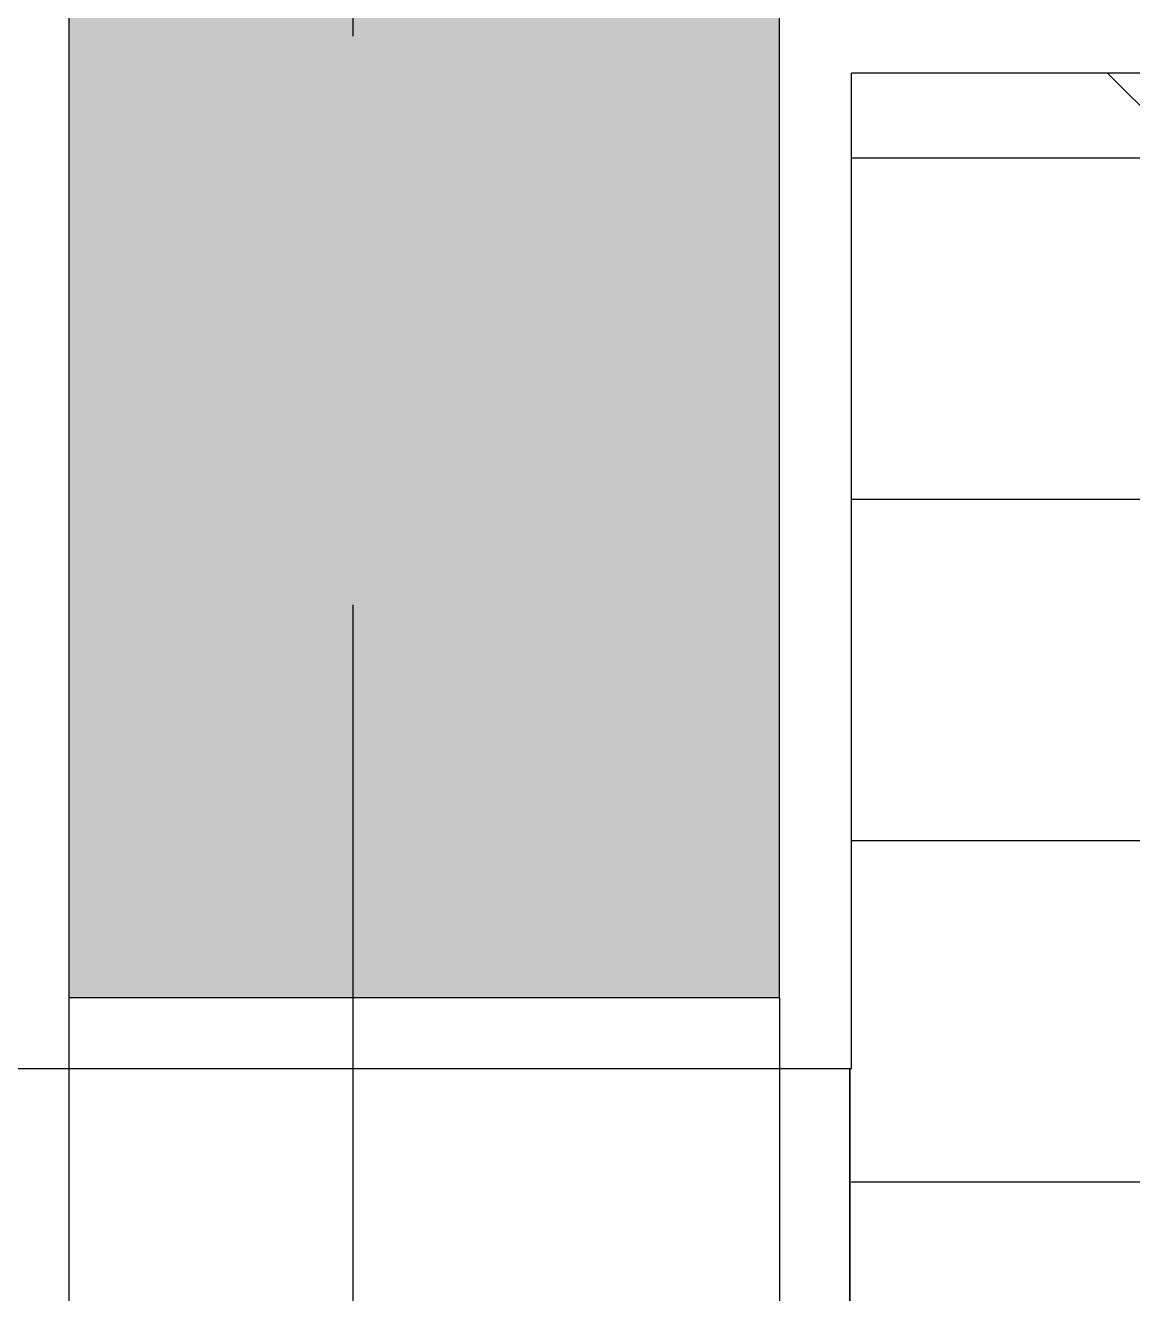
# Model space of a CAD drawing. Header units: millimetres. Extents: x -187744 to 2148, y -49419 to 6550.
# Drawn here: x -11580.6 to -11191.2, y -9115.6 to -8669.7 of the extents above; entities that cross this region are included whole.
import ezdxf
from ezdxf.enums import TextEntityAlignment as Align

# ---------------------------------------------------------------- set-up
doc = ezdxf.new("R2010")
doc.units = ezdxf.units.MM
doc.header["$LTSCALE"] = 1000
doc.header["$MEASUREMENT"] = 0
doc.linetypes.add('DASHED2', pattern=[0.375, 0.25, -0.125])
doc.linetypes.add('M-CENTER', pattern=[1.8, 1.2, -0.2, 0.2, -0.2])
for name, color, linetype in [('0w-梁1', 4, 'DASHED2'), ('1#f35层以上墙柱-col_建筑$0$1#f35层以上墙柱-col$0$Col_1#_2F$0$0q-柱填充', 251, 'Continuous'), ('AXIS_TEXT', 50, 'Continuous'), ('B1建筑尺寸', 7, 'Continuous'), ('BS-SHORT-CABINET', 40, 'Continuous'), ('DOTE', 138, 'M-CENTER'), ('DS-FINISH', 20, 'Continuous'), ('FC-FLOOR', 138, 'Continuous'), ('RC-FIN', 30, 'Continuous'), ('WALL', 160, 'Continuous')]:
    doc.layers.add(name, color=color, linetype=linetype)
doc.styles.add('COMPLEX', font='COMPLEX')

# ---------------------------------------------------------------- blocks, each defined once
blk = doc.blocks.new('QBLOCK2019073115112111')
at = {"layer": 'DOTE'}
blk.add_line((-5792.06, -4386.86), (-5792.06, 4572.45), dxfattribs=at)
at = {"layer": 'AXIS_TEXT', "style": 'COMPLEX', "width": 1.041667}
for p, p2 in [((-5892.06, 5527.78), (-5692.06, 5527.78)), ((-5892.06, 5527.78), (-5692.06, 5527.78)), ((-5192.06, 5527.78), (-4992.06, 5527.78)), ((-5192.06, 5527.78), (-4992.06, 5527.78)), ((-3492.06, 5527.78), (-3292.06, 5527.78)), ((-3492.06, 5527.78), (-3292.06, 5527.78)), ((-2592.06, 5527.78), (-2392.06, 5527.78)), ((-2592.06, 5527.78), (-2392.06, 5527.78)), ((-192.06, 5527.78), (7.94, 5527.78)), ((-192.06, 5527.78), (7.94, 5527.78)), ((2707.94, 5527.78), (2907.94, 5527.78)), ((2707.94, 5527.78), (2907.94, 5527.78)), ((4507.94, 5527.78), (4707.94, 5527.78)), ((4507.94, 5527.78), (4707.94, 5527.78)), ((5507.94, 5527.78), (5707.94, 5527.78)), ((5507.94, 5527.78), (5707.94, 5527.78)), ((-7660.45, 3713.14), (-7460.45, 3713.14)), ((-7660.45, 3713.14), (-7460.45, 3713.14)), ((7521.14, 3713.14), (7521.64, 3713.14)), ((7521.14, 3713.14), (7521.64, 3713.14)), ((-7660.45, 2463.14), (-7460.45, 2463.14)), ((-7660.45, 2463.14), (-7460.45, 2463.14)), ((7521.14, 2463.14), (7521.64, 2463.14)), ((7521.14, 2463.14), (7521.64, 2463.14)), ((-7660.45, 1413.14), (-7460.45, 1413.14)), ((-7660.45, 1413.14), (-7460.45, 1413.14)), ((7521.14, 1413.14), (7521.64, 1413.14)), ((7521.14, 1413.14), (7521.64, 1413.14)), ((-7660.45, 263.14), (-7460.45, 263.14)), ((-7660.45, 263.14), (-7460.45, 263.14)), ((7521.14, 263.14), (7521.64, 263.14)), ((7521.14, 263.14), (7521.64, 263.14)), ((-7660.45, -736.86), (-7460.45, -736.86)), ((-7660.45, -736.86), (-7460.45, -736.86)), ((7521.14, -736.86), (7521.64, -736.86)), ((7521.14, -736.86), (7521.64, -736.86)), ((-7660.45, -1436.86), (-7460.45, -1436.86)), ((-7660.45, -1436.86), (-7460.45, -1436.86)), ((7521.14, -1436.86), (7521.64, -1436.86)), ((7521.14, -1436.86), (7521.64, -1436.86)), ((-7660.45, -2536.86), (-7460.45, -2536.86)), ((-7660.45, -2536.86), (-7460.45, -2536.86)), ((7521.14, -2536.86), (7521.64, -2536.86)), ((7521.14, -2536.86), (7521.64, -2536.86)), ((-7660.45, -4136.86), (-7460.45, -4136.86)), ((-7660.45, -4136.86), (-7460.45, -4136.86)), ((7521.14, -4136.86), (7521.64, -4136.86)), ((7521.14, -4136.86), (7521.64, -4136.86)), ((-5892.06, -5349.93), (-5891.56, -5349.93)), ((-5892.06, -5349.93), (-5891.56, -5349.93)), ((-5192.06, -5349.93), (-5191.56, -5349.93)), ((-5192.06, -5349.93), (-5191.56, -5349.93)), ((-3492.06, -5351.12), (-3491.56, -5351.12)), ((-3492.06, -5351.12), (-3491.56, -5351.12)), ((-2592.06, -5349.93), (-2591.56, -5349.93)), ((-2592.06, -5349.93), (-2591.56, -5349.93)), ((-192.06, -5349.93), (-191.56, -5349.93)), ((-192.06, -5349.93), (-191.56, -5349.93)), ((2707.94, -5349.93), (2708.44, -5349.93)), ((2707.94, -5349.93), (2708.44, -5349.93)), ((4507.94, -5349.93), (4508.44, -5349.93)), ((4507.94, -5349.93), (4508.44, -5349.93)), ((5507.94, -5349.93), (5508.44, -5349.93)), ((5507.94, -5349.93), (5508.44, -5349.93))]:
    blk.add_attdef('A', text='', height=224, dxfattribs=at).set_placement(p, p2, align=Align.FIT)
blk = doc.blocks.new('B1柱子')
at = {"layer": '1#f35层以上墙柱-col_建筑$0$1#f35层以上墙柱-col$0$Col_1#_2F$0$0q-柱填充'}
h = blk.add_hatch(color=256, dxfattribs=at)
h.dxf.hatch_style = 1
h.paths.add_polyline_path([(613491.35, 98134.33), (613491.35, 97534.33), (613741.35, 97534.33), (613741.35, 97884.33), (616791.35, 97884.33), (616791.35, 96234.36), (616991.35, 96234.36), (616991.35, 98584.33), (616991.35, 99384.33), (616741.35, 99384.33), (616741.35, 98134.33)])
at = {"layer": 'WALL'}
blk.add_lwpolyline([(613491.35, 98134.33), (613491.35, 97534.33), (613741.35, 97534.33), (613741.35, 97884.33), (616791.35, 97884.33), (616791.35, 96234.36), (616991.35, 96234.36), (616991.35, 98584.33), (616991.35, 98584.33), (616991.35, 99384.33), (616741.35, 99384.33), (616741.35, 98134.33)], close=True, dxfattribs=at)
blk = doc.blocks.new('liang00000000')
at = {"layer": '0w-梁1', "linetype": 'DASHED2'}
for p, q in [((4066748.24, -1395105.35), (4066748.24, -1397305.35)), ((4066998.24, -1395105.35), (4066998.24, -1397305.35))]:
    blk.add_line(p, q, dxfattribs=at)

msp = doc.modelspace()

# ---------------------------------------------------------------- hatches: boundary and pattern name
at = {"layer": 'FC-FLOOR', "linetype": 'ByBlock'}
h = msp.add_hatch(dxfattribs=at)
h.set_pattern_fill('DOLMIT', color=250, scale=480, style=0)
h.set_pattern_definition([(360, (-8290.36, -10636.46), (4e-14, -120), []), (315, (-8290.36, -10636.46), (-240, -240), [169.706, -339.41])])
h.paths.add_polyline_path([(-7490.36, -10636.46), (-7490.36, -11686.46), (-8890.36, -11686.46), (-8890.36, -11536.49), (-11290.66, -11536.49), (-11290.06, -8686.49), (-8290.36, -8686.49), (-8290.36, -10636.46)])

# ---------------------------------------------------------------- linework, layer by layer
at = {"layer": 'BS-SHORT-CABINET'}
msp.add_line((-11290.66, -9036.49), (-11290.66, -11186.49), dxfattribs=at)
at = {"layer": 'DS-FINISH'}
msp.add_lwpolyline([(-11590.36, -8636.46), (-11590.36, -9036.49), (-11290.06, -9036.49), (-11290.06, -8686.49)], dxfattribs=at)
at = {"layer": 'DS-FINISH', "elevation": 0}
msp.add_lwpolyline([(-7490.36, -10711.46), (-7490.36, -10636.46), (-8290.36, -10636.46), (-8290.36, -8686.49), (-11290.06, -8686.49)], dxfattribs=at)
at = {"layer": 'FC-FLOOR', "color": 30}
msp.add_line((-11290.66, -9036.49), (-11290.66, -11186.49), dxfattribs=at)
at = {"layer": 'RC-FIN'}
msp.add_line((-11290.66, -11186.49), (-11290.66, -9036.49), dxfattribs=at)

# ---------------------------------------------------------------- block references
msp.add_blockref('B1柱子', (-625056.7, -106545.82))
at = {"layer": '0w-梁1'}
msp.add_blockref('liang00000000', (-4078313.59, 1386093.86), dxfattribs=at)
at = {"layer": 'B1建筑尺寸', "linetype": 'Continuous'}
msp.add_blockref('QBLOCK2019073115112111', (-5673.3, -11086.6), dxfattribs=at)

doc.saveas('drawing.dxf')
